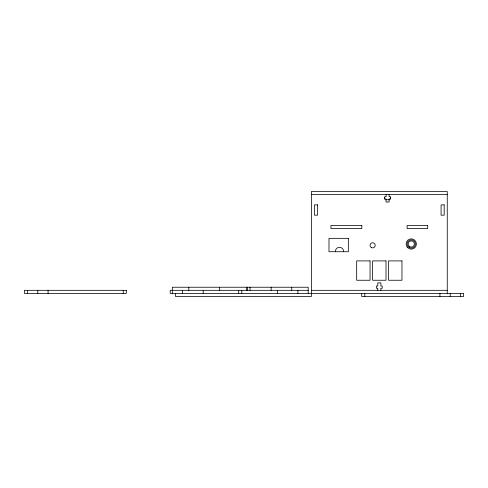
<?xml version="1.0" encoding="UTF-8"?>
<svg xmlns="http://www.w3.org/2000/svg" width="488" height="488" viewBox="0 0 488 488"><rect width="100%" height="100%" fill="white"/><g stroke="black" fill="none" stroke-linecap="round" stroke-linejoin="round"><path stroke-width="0.73" d="M311.387 194.596L447.258 194.596M385.795 199.738L389.412 199.738M308.202 290.317L170.196 290.317L170.196 293.404L463.6 293.404L463.6 296.497L361.7 296.497L361.7 293.404M311.387 290.317L447.258 290.317M460.513 293.404L460.513 296.497M450.217 293.404L450.217 296.497M447.258 293.404L447.258 191.503L311.387 191.503L311.387 296.497L175.521 296.497L175.521 293.404M439.926 293.404L439.926 296.497M390.601 197.683L390.601 199.153M389.101 194.596L389.101 196.652L390.437 196.652L390.437 198.915L389.101 198.915L389.101 202.001L386.014 202.001L386.014 198.915L384.776 198.915L384.776 196.652L386.118 196.652L386.118 194.596M384.446 197.683L384.446 199.153M380.866 290.317L380.866 288.262L382.208 288.262L382.208 285.999L380.866 285.999L380.866 282.906L377.779 282.906L377.779 285.999L376.443 285.999L376.443 288.262L377.779 288.262L377.779 290.317M364.786 293.404L364.786 296.497M308.202 293.404L308.202 287.231L172.331 287.231L172.331 293.404M297.906 290.317L297.906 293.404M291.733 287.231L291.733 290.317M277.324 290.317L277.324 293.404M271.145 287.231L271.145 290.317M250.045 287.231L250.045 290.317M247.062 287.231L247.062 290.317M246.959 287.231L246.959 290.317M241.81 290.317L241.81 293.404M238.724 290.317L238.724 293.404M219.679 287.231L219.679 290.317M203.209 290.317L203.209 293.404M188.801 287.231L188.801 290.317M182.628 290.317L182.628 293.404M123.214 290.317L123.214 293.404M48.074 290.317L48.074 293.404M37.783 290.317L37.783 293.404M27.487 290.317L27.487 293.404M335.372 251.436A4.117 4.117 0 0 1 339.489 247.325A4.117 4.117 0 0 1 343.607 251.436M317.566 204.887L314.479 204.887L314.479 215.178L317.566 215.178L317.566 204.887M444.171 204.887L441.079 204.887L441.079 215.178L444.171 215.178L444.171 204.887M361.828 225.474L330.943 225.474L330.943 228.561L361.828 228.561L361.828 225.474M427.701 225.474L407.114 225.474L407.114 228.561L427.701 228.561L427.701 225.474M348.34 238.339L328.991 238.339L328.991 251.723L348.34 251.723L348.34 238.339M370.056 260.903L356.679 260.903L356.679 280.252L370.056 280.252L370.056 260.903M386.014 260.903L372.631 260.903L372.631 280.252L386.014 280.252L386.014 260.903M401.966 260.903L388.588 260.903L388.588 280.252L401.966 280.252L401.966 260.903M126.3 290.317L24.4 290.317L24.4 293.404L126.3 293.404L126.3 290.317M371.344 247.569A2.574 2.574 0 0 0 375.205 245.336A2.574 2.574 0 0 0 371.344 243.109A2.574 2.574 0 0 0 371.344 247.569M407.626 247.642A5.148 5.148 0 0 0 416.24 245.33A5.148 5.148 0 0 0 409.938 239.029A5.148 5.148 0 0 0 407.626 247.642M409.206 247.569A4.117 4.117 0 0 0 415.386 244A4.117 4.117 0 0 0 409.206 240.431A4.117 4.117 0 0 0 409.206 247.569M409.084 246.184A3.087 3.087 0 0 0 414.251 244.799A3.087 3.087 0 0 0 410.469 241.017A3.087 3.087 0 0 0 409.084 246.184"/></g></svg>
